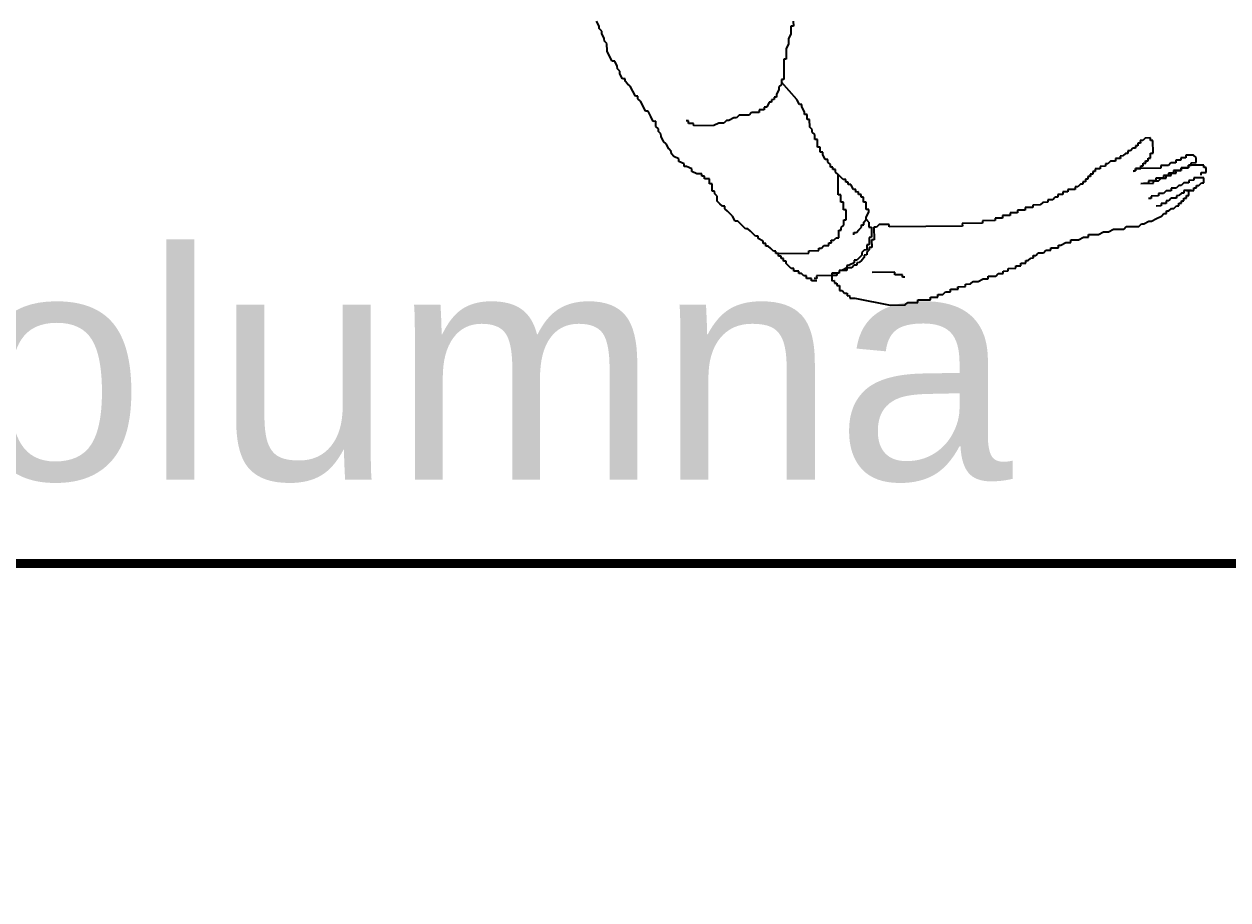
# Model space of a CAD drawing. Header units: millimetres. Extents: x 58411 to 366943, y -302717 to -95300.
# Drawn here: x 212570 to 213889, y -216149 to -215189 of the extents above; entities that cross this region are included whole.
import ezdxf

# ---------------------------------------------------------------- set-up
doc = ezdxf.new("R2010")
doc.units = ezdxf.units.MM
doc.header["$LTSCALE"] = 1000
doc.linetypes.add('DASHDOT', pattern=[1, 0.5, -0.25, 0, -0.25])
doc.linetypes.add('HIDDEN', pattern=[0.375, 0.25, -0.125])
for name, color, linetype in [('A-Desagues y Pendientes', 240, 'Continuous'), ('A-EQ', 200, 'Continuous'), ('A-Mur-Nuevo', 5, 'Continuous'), ('TXT-LOC', 2, 'Continuous')]:
    doc.layers.add(name, color=color, linetype=linetype)
doc.styles.add('SB-50', font='swissel.ttf', dxfattribs={"height": 100})

# ---------------------------------------------------------------- blocks, each defined once
blk = doc.blocks.new('Operario')
at = {"color": 7}
for p, q in [((-211.1, -85.9), (-211.2, -91.5)), ((-211.2, -91.5), (-208.4, -91.5)), ((-208.4, -91.5), (-208.5, -99.8)), ((1.6, -91.3), (4.5, -85.8)), ((1.6, -94.1), (1.6, -91.3)), ((-208.5, -99.8), (-205.8, -105.3)), ((-205.8, -105.3), (-205.9, -110.9)), ((-4.1, -107.8), (-4, -105)), ((-4, -105), (-1.2, -99.6)), ((-1.2, -96.8), (1.6, -94.1)), ((-1.2, -99.6), (-1.2, -96.8)), ((-205.9, -110.9), (-203.2, -116.4)), ((-203.2, -116.4), (-203.3, -127.5)), ((-7, -118.8), (-6.9, -110.5)), ((-6.9, -110.5), (-4.1, -107.8)), ((-203.3, -127.5), (-200.6, -127.5)), ((-200.6, -127.5), (-200.8, -149.7)), ((-18.2, -135.3), (-15.4, -129.8)), ((-15.4, -129.8), (-12.6, -129.8)), ((-12.6, -129.8), (-9.8, -124.3)), ((-9.8, -124.3), (-7, -118.8)), ((-23.9, -149.1), (-21.1, -143.6)), ((-21.1, -140.8), (-18.3, -138.1)), ((-21.1, -143.6), (-21.1, -140.8)), ((-18.3, -138.1), (-18.2, -135.3)), ((-214.9, -171.6), (-198.1, -152.9)), ((-200.8, -149.7), (-198.1, -149.7)), ((-198.1, -149.7), (-198.1, -155.2)), ((-198.1, -155.2), (-195.4, -158)), ((-195.4, -158), (-195.4, -160.8)), ((-35.2, -162.7), (-32.3, -157.3)), ((-32.3, -157.3), (-29.5, -154.5)), ((-29.5, -154.5), (-26.7, -151.8)), ((-26.7, -151.8), (-26.7, -149)), ((-26.7, -149), (-23.9, -149.1)), ((-195.4, -160.8), (-192.7, -166.4)), ((-192.7, -166.4), (-192.8, -169.1)), ((-192.8, -169.1), (-190, -169.2)), ((-190, -169.2), (-190, -171.9)), ((-43.6, -173.7), (-40.8, -171)), ((-40.8, -171), (-40.8, -168.2)), ((-40.8, -168.2), (-38, -168.2)), ((-38, -168.2), (-35.2, -162.7)), ((-223.4, -185.3), (-220.5, -179.8)), ((-220.5, -179.8), (-220.5, -177.1)), ((-220.5, -177.1), (-217.7, -177.1)), ((-217.7, -177.1), (-214.9, -171.6)), ((-190, -171.9), (-187.3, -172)), ((-187.3, -172), (-187.3, -174.7)), ((-187.3, -174.7), (-184.5, -174.7)), ((-184.5, -174.7), (-181.9, -180.3)), ((-181.9, -180.3), (-179.1, -180.3)), ((-179.1, -180.3), (-179.1, -183.1)), ((-179.1, -183.1), (-173.6, -183.2)), ((-173.6, -183.2), (-173.6, -185.9)), ((-54.8, -190.2), (-52, -184.7)), ((-52, -184.7), (-49.2, -184.7)), ((-49.2, -184.7), (-46.4, -179.2)), ((-46.4, -179.2), (-43.6, -173.7)), ((-229.1, -201.9), (-229, -193.6)), ((-229, -193.6), (-226.2, -193.6)), ((-226.2, -193.6), (-226.2, -188.1)), ((-226.2, -188.1), (-223.4, -188.1)), ((-223.4, -188.1), (-223.4, -185.3)), ((-173.6, -185.9), (-165.3, -186)), ((-165.3, -186), (-162.6, -188.8)), ((-162.6, -188.8), (-151.6, -189)), ((-151.6, -189), (-148.8, -191.8)), ((-148.8, -191.8), (-146.1, -191.8)), ((-146.1, -191.8), (-140.6, -194.6)), ((-140.6, -194.6), (-137.8, -194.7)), ((-137.8, -194.7), (-135.1, -197.5)), ((-135.1, -197.5), (-129.6, -197.5)), ((-129.6, -197.5), (-124.1, -200.4)), ((-96.4, -198), (-96.4, -195.2)), ((-96.4, -195.2), (-93.6, -195.2)), ((-60.5, -201.2), (-60.4, -195.6)), ((-60.4, -195.6), (-57.7, -195.7)), ((-57.7, -195.7), (-54.8, -190.2)), ((-234.8, -215.6), (-234.7, -210.1)), ((-234.7, -210.1), (-231.9, -207.4)), ((-231.9, -204.6), (-229.1, -201.9)), ((-231.9, -207.4), (-231.9, -204.6)), ((-124.1, -200.4), (-102, -200.7)), ((-102, -200.7), (-101.9, -197.9)), ((-101.9, -197.9), (-96.4, -198)), ((-66.2, -212.2), (-66.1, -209.4)), ((-66.1, -209.4), (-63.3, -206.7)), ((-63.3, -203.9), (-60.5, -201.2)), ((-63.3, -206.7), (-63.3, -203.9)), ((-605.3, -230.5), (-605.2, -216.6)), ((-605.2, -216.6), (-602.4, -216.7)), ((-602.4, -213.9), (-596.8, -214)), ((-602.4, -216.7), (-602.4, -213.9)), ((-596.8, -214), (-594.1, -216.8)), ((-594.1, -216.8), (-591.3, -216.8)), ((-591.3, -216.8), (-591.4, -219.6)), ((-591.4, -219.6), (-588.6, -219.6)), ((-588.6, -219.6), (-588.7, -222.4)), ((-588.7, -222.4), (-585.9, -222.4)), ((-585.9, -222.4), (-585.9, -225.2)), ((-240.5, -229.4), (-240.4, -223.8)), ((-240.4, -223.8), (-237.7, -223.9)), ((-237.7, -223.9), (-237.6, -215.6)), ((-237.6, -215.6), (-234.8, -215.6)), ((-74.6, -225.9), (-71.8, -220.4)), ((-71.8, -220.4), (-69, -217.6)), ((-69, -217.6), (-66.2, -212.2)), ((-652.4, -235.4), (-649.6, -232.7)), ((-652.4, -240.9), (-652.4, -235.4)), ((-649.6, -232.7), (-641.3, -232.8)), ((-641.3, -232.8), (-641.3, -235.5)), ((-641.3, -235.5), (-635.8, -235.6)), ((-635.8, -235.6), (-635.8, -238.4)), ((-602.6, -230.5), (-605.3, -230.5)), ((-602.6, -236), (-602.6, -230.5)), ((-599.9, -236), (-602.6, -236)), ((-599.9, -238.8), (-599.9, -236)), ((-585.9, -225.2), (-583.2, -225.2)), ((-583.2, -225.2), (-580.4, -228)), ((-580.4, -228), (-577.7, -228)), ((-577.7, -228), (-577.7, -230.8)), ((-577.7, -230.8), (-574.9, -230.8)), ((-574.9, -230.8), (-572.2, -233.6)), ((-572.2, -233.6), (-569.4, -233.7)), ((-569.4, -233.7), (-569.5, -236.4)), ((-569.5, -236.4), (-564, -236.5)), ((-564, -236.5), (-564, -239.3)), ((-246.1, -237.6), (-243.3, -232.1)), ((-243.3, -232.1), (-243.3, -229.3)), ((-243.3, -229.3), (-240.5, -229.4)), ((-85.8, -236.8), (-80.2, -234.1)), ((-85.8, -239.6), (-85.8, -236.8)), ((-80.2, -234.1), (-77.5, -231.4)), ((-77.5, -231.4), (-77.4, -228.6)), ((-77.4, -228.6), (-74.6, -225.9)), ((-663.6, -251.9), (-663.6, -246.3)), ((-663.6, -246.3), (-660.8, -246.4)), ((-660.8, -246.4), (-660.8, -243.6)), ((-660.8, -243.6), (-644.2, -243.8)), ((-646.9, -241), (-652.4, -240.9)), ((-647, -243.8), (-646.9, -241)), ((-644.2, -243.8), (-647, -243.8)), ((-644.2, -246.6), (-644.2, -243.8)), ((-644.2, -243.8), (-644.2, -246.6)), ((-635.9, -246.7), (-644.2, -246.6)), ((-644.2, -246.6), (-635.9, -246.7)), ((-636, -249.4), (-635.9, -246.7)), ((-635.9, -246.7), (-636, -249.4)), ((-630.4, -249.5), (-636, -249.4)), ((-636, -249.4), (-627.7, -249.5)), ((-635.8, -238.4), (-630.3, -238.4)), ((-630.5, -252.3), (-630.4, -249.5)), ((-630.3, -238.4), (-630.3, -241.2)), ((-630.3, -241.2), (-624.8, -241.3)), ((-627.7, -249.5), (-627.7, -252.3)), ((-624.8, -241.3), (-622.1, -244.1)), ((-622.1, -244.1), (-613.8, -244.2)), ((-613.8, -244.2), (-613.8, -246.9)), ((-613.8, -246.9), (-586.2, -247.3)), ((-597.1, -238.8), (-599.9, -238.8)), ((-597.2, -241.6), (-597.1, -238.8)), ((-594.4, -241.6), (-597.2, -241.6)), ((-594.5, -244.4), (-594.4, -241.6)), ((-591.7, -244.4), (-594.5, -244.4)), ((-591.7, -247.2), (-591.7, -244.4)), ((-586.2, -247.3), (-591.7, -247.2)), ((-586.2, -247.3), (-586.2, -250)), ((-586.2, -250), (-586.2, -247.3)), ((-586.2, -250), (-583.5, -250.1)), ((-583.5, -250.1), (-586.2, -250)), ((-564, -239.3), (-558.5, -239.3)), ((-558.5, -239.3), (-555.7, -242.1)), ((-555.7, -242.1), (-553, -242.2)), ((-553, -242.2), (-553, -244.9)), ((-553, -244.9), (-547.5, -245)), ((-547.5, -245), (-547.5, -247.8)), ((-547.5, -247.8), (-542, -247.8)), ((-542, -247.8), (-542, -250.6)), ((-542, -250.6), (-539.2, -250.6)), ((-539.2, -250.6), (-539.3, -253.4)), ((-257.3, -251.3), (-257.3, -248.5)), ((-257.3, -248.5), (-254.5, -248.6)), ((-257.3, -251.3), (-257.3, -248.5)), ((-254.5, -248.6), (-254.5, -245.8)), ((-254.5, -245.8), (-251.8, -245.8)), ((-251.8, -245.8), (-251.7, -243.1)), ((-251.7, -243.1), (-248.9, -240.3)), ((-248.9, -240.3), (-248.9, -237.6)), ((-248.9, -237.6), (-246.1, -237.6)), ((-105.4, -253.2), (-99.8, -250.5)), ((-99.8, -247.7), (-94.2, -245)), ((-99.8, -250.5), (-99.8, -247.7)), ((-94.2, -245), (-91.4, -245)), ((-91.4, -242.3), (-85.8, -239.6)), ((-91.4, -245), (-91.4, -242.3)), ((-658.1, -251.9), (-663.6, -251.9)), ((-661, -263), (-660.9, -257.4)), ((-658.2, -263), (-661, -263)), ((-660.9, -257.4), (-649.9, -257.6)), ((-655.5, -265.8), (-658.2, -263)), ((-658.1, -254.7), (-658.1, -251.9)), ((-649.9, -257.6), (-649.9, -260.3)), ((-649.9, -260.3), (-644.4, -260.4)), ((-644.4, -260.4), (-644.4, -263.2)), ((-644.4, -263.2), (-638.9, -263.2)), ((-638.9, -263.2), (-636.2, -266)), ((-624.9, -252.3), (-630.5, -252.3)), ((-627.7, -252.3), (-622.2, -252.4)), ((-625, -255.1), (-624.9, -252.3)), ((-619.5, -255.2), (-625, -255.1)), ((-622.2, -252.4), (-622.2, -255.1)), ((-622.2, -255.1), (-616.7, -255.2)), ((-619.5, -257.9), (-619.5, -255.2)), ((-614, -258), (-619.5, -257.9)), ((-616.7, -255.2), (-616.7, -258)), ((-616.7, -258), (-608.4, -258.1)), ((-611.2, -260.8), (-614, -258)), ((-605.7, -260.9), (-611.2, -260.8)), ((-608.4, -258.1), (-608.5, -260.8)), ((-608.5, -260.8), (-600.2, -260.9)), ((-605.7, -263.6), (-605.7, -260.9)), ((-591.9, -263.8), (-605.7, -263.6)), ((-600.2, -260.9), (-600.2, -263.7)), ((-600.2, -263.7), (-594.7, -263.8)), ((-539.3, -253.4), (-536.5, -253.4)), ((-536.5, -253.4), (-536.6, -256.2)), ((-536.6, -256.2), (-533.8, -256.2)), ((-533.8, -256.2), (-533.8, -259)), ((-533.8, -259), (-531.1, -259)), ((-531.1, -259), (-531.1, -261.8)), ((-531.1, -261.8), (-528.3, -261.8)), ((-528.3, -261.8), (-528.4, -264.6)), ((-271.3, -265), (-271.3, -262.2)), ((-271.3, -262.2), (-268.5, -262.2)), ((-268.5, -262.2), (-268.5, -259.5)), ((-268.5, -259.5), (-265.7, -259.5)), ((-265.7, -259.5), (-260.1, -254)), ((-260.4, -276.2), (-260.1, -254)), ((-260.1, -254), (-257.3, -251.3)), ((-119.3, -264), (-119.2, -258.5)), ((-119.2, -258.5), (-113.7, -258.6)), ((-113.7, -255.8), (-110.9, -255.9)), ((-113.7, -258.6), (-113.7, -255.8)), ((-110.9, -253.1), (-105.4, -253.2)), ((-110.9, -255.9), (-110.9, -253.1)), ((-652.8, -265.8), (-655.5, -265.8)), ((-652.8, -268.6), (-652.8, -265.8)), ((-650, -268.6), (-652.8, -268.6)), ((-650.1, -271.4), (-650, -268.6)), ((-641.8, -271.5), (-650.1, -271.4)), ((-644.5, -271.5), (-647.3, -271.4)), ((-647.3, -271.4), (-639, -271.5)), ((-644.6, -277), (-644.5, -271.5)), ((-641.8, -277), (-644.6, -277)), ((-639, -271.5), (-639, -274.3)), ((-639, -274.3), (-636.3, -274.3)), ((-636.3, -274.3), (-633.5, -277.1)), ((-636.2, -266), (-633.4, -266.1)), ((-633.4, -266.1), (-630.7, -268.9)), ((-630.7, -268.9), (-625.2, -268.9)), ((-625.2, -268.9), (-625.2, -271.7)), ((-625.2, -271.7), (-619.7, -271.8)), ((-619.7, -271.8), (-616.9, -274.6)), ((-616.9, -274.6), (-611.4, -274.6)), ((-611.4, -274.6), (-611.4, -277.4)), ((-528.4, -264.6), (-525.6, -264.6)), ((-525.6, -264.6), (-522.9, -267.4)), ((-522.9, -267.4), (-520.1, -267.4)), ((-520.1, -267.4), (-520.1, -270.2)), ((-520.1, -270.2), (-511.9, -270.3)), ((-511.9, -270.3), (-511.9, -273.1)), ((-511.9, -273.1), (-506.4, -273.1)), ((-506.4, -273.1), (-506.4, -275.9)), ((-506.4, -275.9), (-500.9, -276)), ((-500.9, -276), (-500.9, -278.7)), ((-285.3, -278.6), (-285.3, -275.8)), ((-285.3, -275.8), (-282.5, -275.9)), ((-282.5, -275.9), (-282.5, -273.1)), ((-282.5, -273.1), (-279.7, -273.2)), ((-279.7, -273.2), (-279.7, -270.4)), ((-279.7, -270.4), (-276.9, -270.4)), ((-276.9, -270.4), (-274.1, -264.9)), ((-274.1, -264.9), (-271.3, -265)), ((-263.3, -284.4), (-263.2, -276.1)), ((-263.2, -276.1), (-260.4, -276.2)), ((-127.8, -277.8), (-125, -275)), ((-125, -275), (-124.9, -272.3)), ((-124.9, -272.3), (-122.2, -272.3)), ((-122.2, -272.3), (-122.1, -264)), ((-122.1, -264), (-119.3, -264)), ((-641.9, -279.8), (-641.8, -277)), ((-639.1, -279.8), (-641.9, -279.8)), ((-639.1, -282.6), (-639.1, -279.8)), ((-636.4, -282.6), (-639.1, -282.6)), ((-636.4, -285.4), (-636.4, -282.6)), ((-633.6, -285.4), (-636.4, -285.4)), ((-633.7, -288.2), (-633.6, -285.4)), ((-630.9, -288.2), (-633.7, -288.2)), ((-633.5, -277.1), (-630.8, -277.2)), ((-628.2, -291), (-630.9, -288.2)), ((-630.8, -277.2), (-630.8, -279.9)), ((-630.8, -279.9), (-625.3, -280)), ((-625.3, -280), (-622.6, -282.8)), ((-622.6, -282.8), (-619.8, -282.8)), ((-619.8, -282.8), (-619.8, -285.6)), ((-619.8, -285.6), (-614.3, -285.7)), ((-614.3, -285.7), (-614.3, -288.4)), ((-614.3, -288.4), (-608.8, -288.5)), ((-611.4, -277.4), (-603.1, -277.5)), ((-603.1, -277.5), (-603.2, -280.3)), ((-603.2, -280.3), (-600.4, -280.3)), ((-500.9, -278.7), (-498.1, -278.8)), ((-498.1, -278.8), (-495.4, -281.6)), ((-495.4, -281.6), (-489.9, -281.6)), ((-489.9, -281.6), (-489.9, -284.4)), ((-489.9, -284.4), (-484.4, -284.5)), ((-484.4, -284.5), (-481.7, -287.3)), ((-481.7, -287.3), (-473.4, -287.4)), ((-473.4, -287.4), (-473.4, -290.1)), ((-473.4, -290.1), (-465.1, -290.2)), ((-291, -292.4), (-290.9, -284.1)), ((-290.9, -284.1), (-288.1, -284.1)), ((-288.1, -284.1), (-288.1, -278.6)), ((-288.1, -278.6), (-285.3, -278.6)), ((-266.1, -292.7), (-266, -284.4)), ((-266, -284.4), (-263.3, -284.4)), ((-136.2, -291.5), (-136.2, -288.7)), ((-136.2, -288.7), (-133.4, -288.8)), ((-133.4, -288.8), (-130.6, -286)), ((-130.6, -286), (-127.8, -283.3)), ((-127.8, -283.3), (-127.8, -277.8)), ((-625.4, -291.1), (-628.2, -291)), ((-622.7, -293.8), (-625.4, -291.1)), ((-619.9, -293.9), (-622.7, -293.8)), ((-620, -296.6), (-619.9, -293.9)), ((-617.2, -296.7), (-620, -296.6)), ((-614.5, -299.5), (-617.2, -296.7)), ((-609, -302.3), (-614.5, -299.5)), ((-603.5, -305.1), (-609, -302.3)), ((-465.1, -290.2), (-465.1, -293)), ((-465.1, -293), (-456.9, -293.1)), ((-456.9, -293.1), (-456.9, -295.9)), ((-456.9, -295.9), (-448.6, -296)), ((-448.6, -296), (-448.6, -298.7)), ((-448.6, -298.7), (-440.3, -298.8)), ((-440.3, -298.8), (-440.4, -301.6)), ((-440.4, -301.6), (-432.1, -301.7)), ((-432.1, -301.7), (-432.1, -304.5)), ((-293.9, -306.2), (-291.1, -302.7)), ((-293.8, -292.3), (-291, -292.4)), ((-293.8, -295.1), (-293.8, -292.3)), ((-291.1, -300.7), (-293.8, -295.1)), ((-291.1, -303.4), (-291.1, -300.7)), ((-269, -303.7), (-268.9, -292.6)), ((-268.9, -292.6), (-266.1, -292.7)), ((-147.5, -305.2), (-144.6, -299.7)), ((-144.6, -299.7), (-141.8, -297)), ((-141.8, -297), (-139, -294.2)), ((-139, -294.2), (-136.2, -291.5)), ((-600.7, -305.2), (-603.5, -305.1)), ((-595.2, -308), (-600.7, -305.2)), ((-592.5, -308), (-595.2, -308)), ((-589.7, -310.8), (-592.5, -308)), ((-575.9, -311), (-589.7, -310.8)), ((-573.2, -313.8), (-575.9, -311)), ((-562.1, -313.9), (-573.2, -313.8)), ((-556.6, -316.8), (-562.1, -313.9)), ((-432.1, -304.5), (-418.3, -304.6)), ((-418.3, -304.6), (-418.3, -307.4)), ((-418.3, -307.4), (-396.2, -307.7)), ((-396.2, -307.7), (-396.3, -310.4)), ((-396.3, -310.4), (-316.1, -311.4)), ((-316.1, -311.4), (-316.1, -308.7)), ((-316.1, -308.7), (-305, -308.8)), ((-305, -308.8), (-302.3, -311.6)), ((-302.3, -311.6), (-299.5, -311.6)), ((-299.5, -311.6), (-299.7, -325.5)), ((-296.8, -311.7), (-296.9, -322.7)), ((-294, -311.7), (-296.8, -311.7)), ((-293.9, -306.2), (-294, -311.7)), ((-288.4, -306.2), (-291.1, -303.4)), ((-288.5, -309), (-288.4, -306.2)), ((-285.7, -309), (-288.5, -309)), ((-285.7, -311.8), (-285.7, -309)), ((-283, -314.6), (-285.7, -311.8)), ((-280.3, -317.4), (-283, -314.6)), ((-266.3, -303.7), (-269, -303.7)), ((-266.3, -309.3), (-266.3, -303.7)), ((-263.6, -312.1), (-266.3, -309.3)), ((-263.7, -314.8), (-263.6, -312.1)), ((-260.9, -314.9), (-263.7, -314.8)), ((-261, -323.2), (-260.9, -314.9)), ((-167, -318.8), (-164.2, -316)), ((-164.2, -316), (-161.4, -313.3)), ((-161.4, -313.3), (-158.6, -313.4)), ((-158.6, -313.4), (-155.8, -310.6)), ((-155.8, -310.6), (-150.2, -305.2)), ((-150.2, -305.2), (-147.5, -305.2)), ((-551.1, -316.9), (-556.6, -316.8)), ((-545.6, -319.7), (-551.1, -316.9)), ((-534.6, -319.8), (-545.6, -319.7)), ((-534.6, -322.6), (-534.6, -319.8)), ((-529.1, -322.7), (-534.6, -322.6)), ((-523.6, -325.5), (-529.1, -322.7)), ((-515.3, -325.6), (-523.6, -325.5)), ((-515.3, -328.4), (-515.3, -325.6)), ((-509.8, -328.4), (-515.3, -328.4)), ((-504.3, -331.3), (-509.8, -328.4)), ((-299.7, -325.5), (-296.9, -325.5)), ((-296.9, -325.5), (-297, -333.8)), ((-296.9, -322.7), (-294.1, -322.8)), ((-294.1, -322.8), (-294.3, -331.1)), ((-277.5, -317.4), (-280.3, -317.4)), ((-277.5, -320.2), (-277.5, -317.4)), ((-258.2, -323.2), (-261, -323.2)), ((-255.5, -326), (-258.2, -323.2)), ((-252.7, -326), (-255.5, -326)), ((-252.8, -328.8), (-252.7, -326)), ((-250, -328.8), (-252.8, -328.8)), ((-250, -331.6), (-250, -328.8)), ((-181, -332.4), (-180.9, -329.7)), ((-180.9, -329.7), (-178.2, -329.7)), ((-178.2, -329.7), (-178.1, -326.9)), ((-178.1, -326.9), (-172.6, -324.2)), ((-172.6, -324.2), (-172.5, -321.5)), ((-172.5, -321.5), (-169.8, -321.5)), ((-169.8, -321.5), (-167, -318.8)), ((-501.5, -331.3), (-504.3, -331.3)), ((-501.6, -334.1), (-501.5, -331.3)), ((-493.3, -334.2), (-501.6, -334.1)), ((-493.3, -336.9), (-493.3, -334.2)), ((-487.8, -337), (-493.3, -336.9)), ((-485.1, -339.8), (-487.8, -337)), ((-479.5, -339.9), (-485.1, -339.8)), ((-476.8, -342.7), (-479.5, -339.9)), ((-474, -342.7), (-476.8, -342.7)), ((-474.1, -345.4), (-474, -342.7)), ((-297, -333.8), (-294.3, -333.8)), ((-294.3, -331.1), (-291.5, -331.1)), ((-294.3, -333.8), (-294.3, -336.6)), ((-294.3, -336.6), (-291.6, -339.4)), ((-291.5, -331.1), (-291.6, -336.6)), ((-291.6, -336.6), (-288.8, -336.7)), ((-291.6, -339.4), (-291.6, -342.1)), ((-291.6, -342.1), (-288.9, -342.2)), ((-288.9, -342.2), (-288.9, -344.9)), ((-288.8, -336.7), (-286.1, -339.5)), ((-286.1, -339.5), (-286.1, -342.2)), ((-286.1, -342.2), (-280.6, -347.8)), ((-244.5, -331.7), (-250, -331.6)), ((-241.8, -334.5), (-244.5, -331.7)), ((-239, -334.5), (-241.8, -334.5)), ((-239, -337.3), (-239, -334.5)), ((-228, -337.4), (-239, -337.3)), ((-228, -340.2), (-228, -337.4)), ((-194.9, -340.6), (-228, -340.2)), ((-194.9, -343.3), (-194.9, -340.6)), ((-194.9, -340.6), (-192.1, -340.6)), ((-192.1, -340.6), (-192.1, -337.8)), ((-192.1, -337.8), (-189.3, -337.9)), ((-189.3, -337.9), (-186.5, -335.1)), ((-186.5, -335.1), (-183.7, -332.4)), ((-183.7, -332.4), (-181, -332.4)), ((-471.3, -345.5), (-474.1, -345.4)), ((-468.6, -348.3), (-471.3, -345.5)), ((-465.8, -348.3), (-468.6, -348.3)), ((-465.9, -351.1), (-465.8, -348.3)), ((-460.3, -351.1), (-465.9, -351.1)), ((-460.4, -353.9), (-460.3, -351.1)), ((-454.8, -354), (-460.4, -353.9)), ((-454.9, -356.7), (-454.8, -354)), ((-288.9, -344.9), (-286.2, -347.7)), ((-286.2, -347.7), (-283.4, -350.5)), ((-283.4, -350.5), (-280.7, -350.6)), ((-280.7, -350.6), (-280.7, -353.3)), ((-280.7, -353.3), (-277.9, -353.4)), ((-280.6, -347.8), (-277.9, -347.8)), ((-277.9, -347.8), (-277.9, -350.6)), ((-277.9, -350.6), (-272.4, -353.4)), ((-277.9, -353.4), (-275.2, -356.2)), ((-272.4, -353.4), (-269.7, -353.5)), ((-269.7, -353.5), (-269.7, -356.2)), ((-208.9, -357), (-206.1, -354.3)), ((-206.1, -354.3), (-203.3, -351.5)), ((-203.3, -351.5), (-203.3, -348.8)), ((-203.3, -348.8), (-200.5, -348.8)), ((-200.5, -348.8), (-200.5, -346)), ((-200.5, -346), (-197.7, -346.1)), ((-197.7, -346.1), (-197.7, -343.3)), ((-197.7, -343.3), (-194.9, -343.3)), ((-446.6, -356.8), (-454.9, -356.7)), ((-446.6, -359.6), (-446.6, -356.8)), ((-441.1, -359.7), (-446.6, -359.6)), ((-441.1, -362.4), (-441.1, -359.7)), ((-435.6, -362.5), (-441.1, -362.4)), ((-432.9, -365.3), (-435.6, -362.5)), ((-424.6, -365.4), (-432.9, -365.3)), ((-424.6, -368.2), (-424.6, -365.4)), ((-419.1, -368.2), (-424.6, -368.2)), ((-413.6, -371.1), (-419.1, -368.2)), ((-333.4, -366.5), (-330.6, -366.6)), ((-330.6, -366.6), (-330.6, -363.8)), ((-330.6, -363.8), (-322.3, -363.9)), ((-322.3, -363.9), (-322.3, -361.1)), ((-322.3, -361.1), (-297.4, -361.4)), ((-275.2, -356.2), (-269.7, -356.2)), ((-269.7, -356.2), (-269.7, -359)), ((-269.7, -356.2), (-264.2, -359.1)), ((-269.7, -359), (-261.4, -359.1)), ((-264.2, -359.1), (-261.4, -359.1)), ((-261.4, -359.1), (-261.5, -361.9)), ((-261.4, -359.1), (-261.5, -361.9)), ((-261.5, -361.9), (-258.7, -361.9)), ((-261.5, -361.9), (-253.2, -362)), ((-258.7, -361.9), (-258.7, -364.7)), ((-258.7, -364.7), (-253.2, -364.7)), ((-253.2, -364.7), (-253.3, -370.3)), ((-253.2, -362), (-253.2, -364.7)), ((-253.2, -364.7), (-236.6, -364.9)), ((-236.6, -364.9), (-236.7, -367.7)), ((-236.7, -367.7), (-233.9, -367.7)), ((-231.2, -370.5), (-231.1, -367.8)), ((-231.1, -367.8), (-225.6, -367.8)), ((-225.6, -367.8), (-225.6, -365.1)), ((-225.6, -365.1), (-222.8, -365.1)), ((-222.8, -365.1), (-220, -362.4)), ((-220, -362.4), (-217.2, -362.4)), ((-217.2, -362.4), (-217.2, -359.7)), ((-217.2, -359.7), (-211.7, -359.7)), ((-211.7, -359.7), (-211.7, -357)), ((-211.7, -357), (-208.9, -357)), ((-408.1, -371.1), (-413.6, -371.1)), ((-405.3, -373.9), (-408.1, -371.1)), ((-399.8, -374), (-405.3, -373.9)), ((-399.8, -376.8), (-399.8, -374)), ((-391.5, -376.9), (-399.8, -376.8)), ((-391.6, -379.6), (-391.5, -376.9)), ((-383.3, -379.7), (-391.6, -379.6)), ((-383.3, -382.5), (-383.3, -379.7)), ((-377.8, -382.6), (-383.3, -382.5)), ((-264.5, -381.2), (-267.3, -383.9)), ((-261.7, -381.2), (-264.5, -381.2)), ((-261.6, -375.7), (-261.7, -381.2)), ((-258.9, -375.7), (-261.6, -375.7)), ((-258.8, -373), (-258.9, -375.7)), ((-256.1, -373), (-258.8, -373)), ((-256, -370.2), (-256.1, -373)), ((-253.3, -370.3), (-256, -370.2)), ((-236.7, -370.5), (-231.2, -370.5)), ((-375.1, -385.4), (-377.8, -382.6)), ((-369.5, -385.4), (-375.1, -385.4)), ((-369.6, -388.2), (-369.5, -385.4)), ((-361.3, -388.3), (-369.6, -388.2)), ((-361.3, -391.1), (-361.3, -388.3)), ((-347.5, -391.2), (-361.3, -391.1)), ((-347.5, -394), (-347.5, -391.2)), ((-336.5, -394.1), (-347.5, -394)), ((-333.8, -396.9), (-336.5, -394.1)), ((-278.4, -389.3), (-317.2, -397.2)), ((-272.9, -389.4), (-278.4, -389.3)), ((-272.8, -386.6), (-272.9, -389.4)), ((-270.1, -386.7), (-272.8, -386.6)), ((-270, -383.9), (-270.1, -386.7)), ((-267.3, -383.9), (-270, -383.9)), ((-317.2, -397.2), (-333.8, -396.9))]:
    blk.add_line(p, q, dxfattribs=at)

msp = doc.modelspace()

# ---------------------------------------------------------------- linework, layer by layer
at = {"layer": 'A-Desagues y Pendientes', "color": 12, "linetype": 'DASHDOT', "ltscale": 150, "const_width": 10}
msp.add_lwpolyline([(221979.236, -215779.965), (211737.809, -215779.965)], dxfattribs=at)
at = {"layer": 'A-Mur-Nuevo', "ltscale": 500}
msp.add_circle((204294.377, -216386.967), 40772.57, dxfattribs=at)

# ---------------------------------------------------------------- block references
at = {"layer": 'A-EQ', "color": 24, "linetype": 'HIDDEN', "xscale": -1}
msp.add_blockref('Operario', (213201.702, -215099.788), dxfattribs=at)

# ---------------------------------------------------------------- texts
at = {"layer": 'TXT-LOC', "style": 'SB-50'}
msp.add_text('Eje columna', height=250, dxfattribs=at).set_placement((211731.61, -215688.167))

doc.saveas('drawing.dxf')
